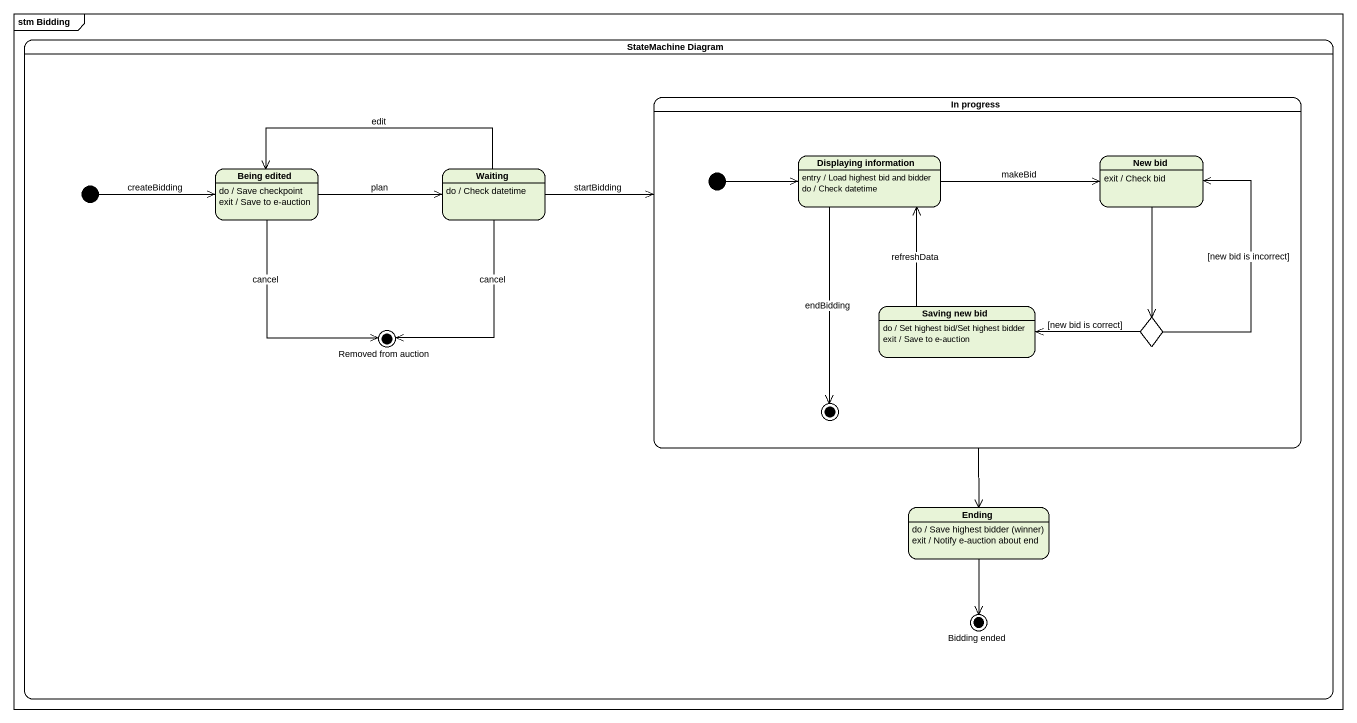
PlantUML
@startuml
mainframe stm Bidding
hide empty description
state "StateMachine Diagram" as StateMachine_Diagram {
  state "In progress" as In_progress {
    state "Displaying information" as Displaying_information
    Displaying_information : entry / Load highest bid and bidder
    Displaying_information : do / Check datetime
    state "New bid" as New_bid
    New_bid : exit / Check bid
    state "Saving new bid" as Saving_new_bid
    Saving_new_bid : do / Set highest bid/Set highest bidder
    Saving_new_bid : exit / Save to e-auction
    state choice1 <<choice>>
    Displaying_information --> [*] : endBidding
    [*] -right-> Displaying_information
  }
  state "Being edited" as Being_edited
  Being_edited : do / Save checkpoint
  Being_edited : exit / Save to e-auction
  state Waiting
  Waiting : do / Check datetime
  state "Removed from auction" as Removed_from_auction <<end>>
  state Ending
  Ending : do / Save highest bidder (winner)
  Ending : exit / Notify e-auction about end
  state "Bidding ended" as Bidding_ended <<end>>
  [*] -right-> Being_edited : createBidding
}
In_progress --> Ending
Displaying_information -right-> New_bid : makeBid
New_bid --> choice1
Being_edited -right-> Waiting : plan
Being_edited --> Removed_from_auction : cancel
Waiting -right-> In_progress : startBidding
Waiting -left-> Being_edited : edit
Waiting --> Removed_from_auction : cancel
Saving_new_bid -up-> Displaying_information : refreshData
choice1 -up-> New_bid : [new bid is incorrect]
choice1 -left-> Saving_new_bid : [new bid is correct]
Ending --> Bidding_ended
@enduml
